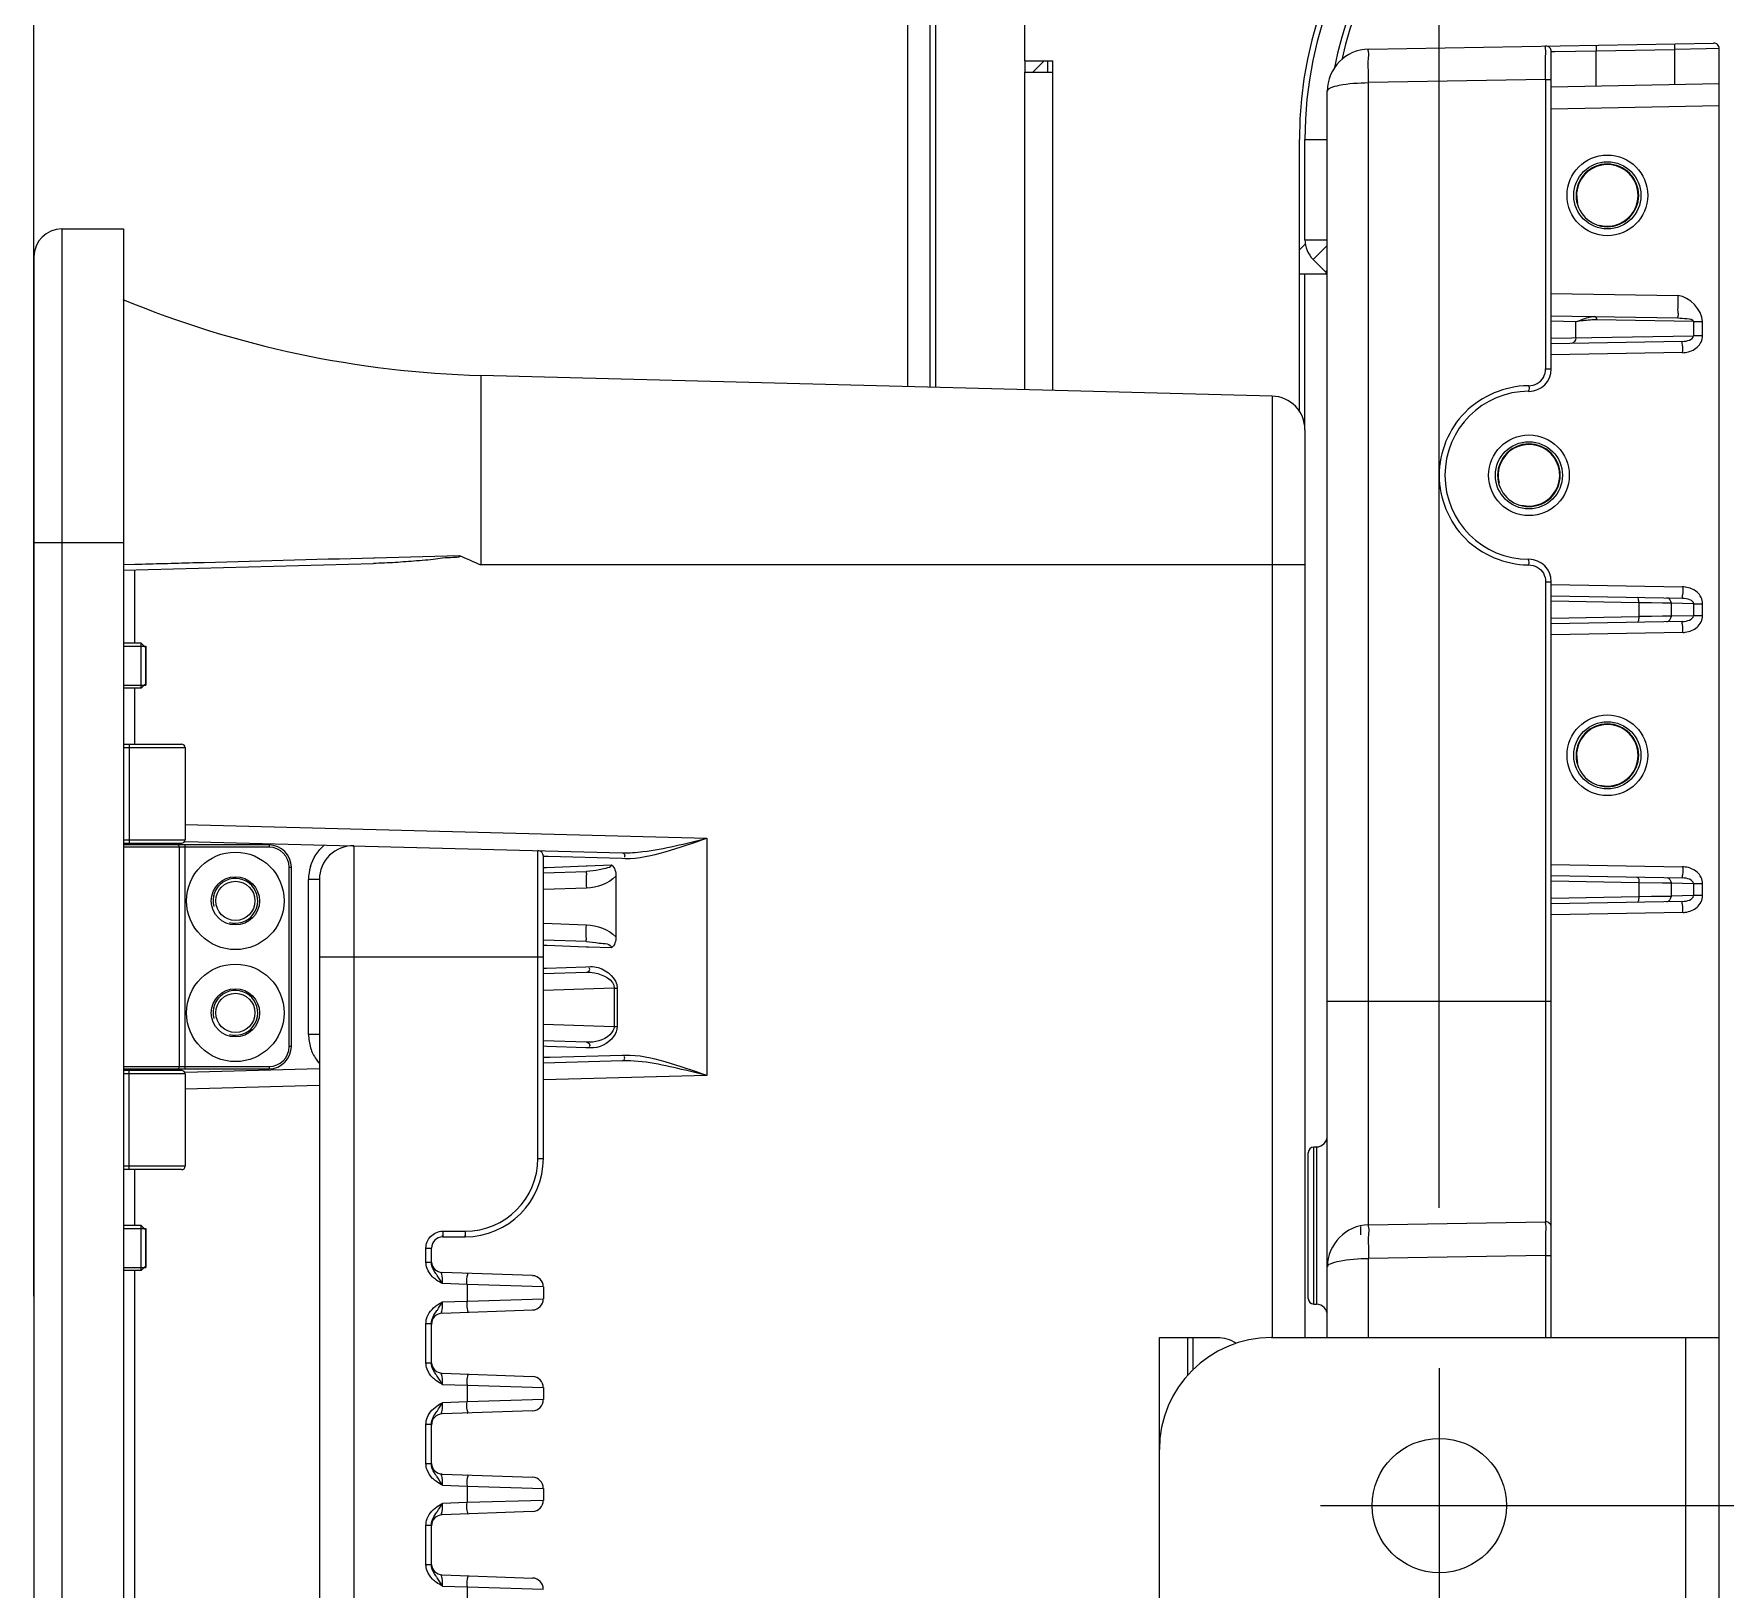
# Model space of a CAD drawing. Header units: millimetres. Extents: x 10297564 to 11610295, y -9287743 to -8409454.
# Drawn here: x 10520226 to 10523256, y -9092417 to -9089630 of the extents above; entities that cross this region are included whole.
import ezdxf

# ---------------------------------------------------------------- set-up
doc = ezdxf.new("R2010")
doc.units = ezdxf.units.MM
doc.header["$LTSCALE"] = 100
doc.linetypes.add('CENTER', pattern=[50.8, 31.75, -6.35, 6.35, -6.35])
doc.layers.add('-0', color=7, linetype='Continuous')
doc.layers.add('E1', color=1, linetype='Continuous')
doc.styles.add('HL-S1', font='DotumChe.ttf')
doc.styles.add('MG', font='malgun.ttf')
doc.dimstyles.new('HL-100', dxfattribs={"dimscale": 100, "dimtxt": 3, "dimasz": 4, "dimexe": 2, "dimexo": 2, "dimgap": 1, "dimtad": 1, "dimdec": 0, "dimzin": 0, "dimlunit": 6, "dimtxsty": 'HL-S1', "dimblk": 'DOTSMALL', "dimcen": 4, "dimdle": 2, "dimclrd": 256, "dimclre": 256, "dimclrt": 4, "dimazin": 0, "dimtfac": 1, "dimtdec": 0, "dimtix": 1, "dimtmove": 2, "dimatfit": 3, "dimldrblk": 'DOTSMALL', "dimfxl": 1.5, "dimtolj": 1, "dimtzin": 0, "dimlwd": -1, "dimlwe": -1, "dimarcsym": 0})

# ---------------------------------------------------------------- blocks, each defined once
blk = doc.blocks.new('*D90')
at = {"layer": 'defpoints', "color": 0, "transparency": 16777216}
for p in [(115202.5, 45546.1), (115202.5, 41942.7), (127964.1, 41942.7)]:
    blk.add_point(p, dxfattribs=at)
at = {"layer": 'E1', "color": 1, "transparency": 16777216}
for p, q in [((115202.5, 42342.7), (115202.5, 45946.1)), ((127964.1, 42342.7), (127964.1, 45946.1)), ((115602.5, 45546.1), (120213.6, 45546.1)), ((127564.1, 45546.1), (122564.1, 45546.1))]:
    blk.add_line(p, q, dxfattribs=at)
for points in [[(115602.5, 45612.7), (115602.5, 45479.4), (115202.5, 45546.1)], [(127564.1, 45612.7), (127564.1, 45479.4), (127964.1, 45546.1)]]:
    blk.add_solid(points, dxfattribs=at)
at = {"layer": 'E1', "color": 7, "transparency": 16777216, "insert": (121388.8, 46045.9), "char_height": 500, "attachment_point": 5, "style": 'MG'}
blk.add_mtext('\\A1;12,762', dxfattribs=at)
blk = doc.blocks.new('_DotSmall')
at = {"color": 0, "linetype": 'ByBlock', "const_width": 0.5}
blk.add_lwpolyline([(-0.0625, 0, 1), (0.0625, 0, 1)], format="xyb", close=True, dxfattribs=at)
blk = doc.blocks.new('*D85')
at = {"layer": 'defpoints', "color": 0, "transparency": 16777216}
for p in [(115202.5, 45582.1), (115202.5, 41942.7), (113313.9, 41824)]:
    blk.add_point(p, dxfattribs=at)
at = {"layer": 'E1', "color": 1, "transparency": 16777216}
for p, q in [((113313.9, 42224), (113313.9, 45982.1)), ((115202.5, 42342.7), (115202.5, 45982.1)), ((113713.9, 45582.1), (114802.5, 45582.1))]:
    blk.add_line(p, q, dxfattribs=at)
for points in [[(113713.9, 45648.8), (113713.9, 45515.5), (113313.9, 45582.1)], [(114802.5, 45648.8), (114802.5, 45515.5), (115202.5, 45582.1)]]:
    blk.add_solid(points, dxfattribs=at)
at = {"layer": 'E1', "color": 7, "transparency": 16777216, "insert": (114258.2, 46121.3), "char_height": 500, "attachment_point": 5, "style": 'MG'}
blk.add_mtext('\\A1;(126)', dxfattribs=at)
blk = doc.blocks.new('인버터 외형도')
at = {"layer": '-0', "linetype": 'Continuous'}
for p, q in [((114487.7, 44004.4), (114487.7, 43446.5)), ((114517.8, 44004.4), (114517.8, 43445.7)), ((114525.3, 44004.4), (114525.3, 43445.5)), ((114645.7, 43884), (114645.7, 44004.4)), ((115107.5, 43900), (115571.1, 43908.1)), ((115353, 43896.6), (115357.6, 43896.7)), ((115353, 43470.1), (115353, 43896.6)), ((115357.6, 43896.7), (115413.2, 43897.8)), ((115413.1, 43905.3), (115413.2, 43897.8)), ((115413.2, 43897.8), (115518.5, 43899.6)), ((115413.2, 43850.4), (115413.2, 43897.8)), ((115518.4, 43907.2), (115518.5, 43899.6)), ((115561.1, 43900.3), (115518.5, 43899.6)), ((115518.5, 43899.6), (115518.5, 43852.6)), ((115578.7, 43900.6), (115561.1, 43900.3)), ((115578.7, 42168.4), (115578.7, 43900.6)), ((114645.7, 43884), (114645.7, 43868.9)), ((114645.7, 43884), (114683.3, 43884)), ((114645.7, 43442.4), (114645.7, 43868.9)), ((114645.7, 43868.9), (114683.3, 43868.9)), ((114656.4, 43868.9), (114671.5, 43884)), ((114675.8, 43884), (114675.8, 43868.9)), ((114683.3, 43441.4), (114683.3, 43884)), ((115052, 42168.4), (115052, 43843.6)), ((115345.3, 43859), (115107.5, 43854.9)), ((115107.5, 42319.8), (115107.5, 43854.9)), ((115345.3, 43859), (115345.3, 43470.1)), ((115345.3, 43859), (115353, 43859)), ((115353, 43849.2), (115578.7, 43853.9)), ((115578.7, 43823.8), (115353, 43819.1)), ((115014.4, 43412), (115014.4, 43778.6)), ((115021.9, 43643.7), (115021.9, 43778.6)), ((115021.9, 43778.6), (115052, 43778.6)), ((113351.5, 43658.2), (113351.5, 35908)), ((113351.5, 43658.2), (113434.3, 43658.2)), ((113434.3, 43658.2), (113434.3, 35908)), ((115014.4, 43630.3), (115022.5, 43638.3)), ((115021.9, 43643.7), (115052, 43643.7)), ((113313.9, 43620.6), (113313.9, 35945.6)), ((115032.9, 43617.1), (115051.8, 43635.9)), ((115032.9, 43617.1), (115049.8, 43600.2)), ((115014.4, 43598), (115051.3, 43598)), ((115021.9, 43388.5), (115021.9, 43598)), ((115049.8, 43600.2), (115052, 43602.5)), ((115353, 43571.7), (115523.1, 43568.7)), ((115353, 43541.6), (115523.1, 43538.6)), ((115386.1, 43533.6), (115353, 43534.2)), ((115386.1, 43512), (115386.1, 43533.6)), ((115543.9, 43533.8), (115414.3, 43536.1)), ((115543.9, 43533.8), (115543.9, 43514.7)), ((115543.9, 43533.8), (115556.3, 43533.8)), ((115556.3, 43514.7), (115556.3, 43533.8)), ((115353, 43511.4), (115543.9, 43514.7)), ((115529.5, 43507.1), (115353, 43504)), ((115556.3, 43514.7), (115543.9, 43514.7)), ((115529.5, 43492), (115353, 43488.9)), ((113914.7, 43461.5), (113914.7, 43206.8)), ((114978, 43433.7), (113914.7, 43461.5)), ((115345.3, 43470.1), (115353, 43470.1)), ((114978, 43433.7), (114978, 42168.4)), ((115021.9, 43388.5), (115021.9, 42168.4)), ((113313.9, 43236.9), (113434.3, 43236.9)), ((113434.2, 43207.3), (113449.5, 43207.7)), ((113434.3, 43199.9), (113770.4, 43208.7)), ((113770.2, 43216.4), (113771.7, 43216.5)), ((113771.7, 43216.5), (113885.3, 43219.6)), ((115021.9, 43206.8), (113914.7, 43206.8)), ((113449.3, 43200.3), (113449.3, 43101.4)), ((115345.3, 43184.2), (115345.3, 42324)), ((115345.3, 43184.2), (115353, 43184.2)), ((115353, 42168.4), (115353, 43184.2)), ((115352.9, 43180.4), (115529.5, 43177.4)), ((115353, 43165.4), (115529.5, 43162.3)), ((115470.7, 43155.8), (115353, 43157.9)), ((115353, 43135.3), (115470.7, 43137.3)), ((115470.7, 43155.8), (115470.7, 43137.3)), ((115487.6, 43155.6), (115470.7, 43155.8)), ((115487.6, 43137.6), (115470.7, 43137.3)), ((115502.5, 43155.3), (115487.6, 43155.6)), ((115502.5, 43137.8), (115487.6, 43137.6)), ((115514.3, 43155.2), (115502.5, 43155.3)), ((115514.3, 43138), (115502.5, 43137.8)), ((115514.3, 43138), (115514.3, 43155.2)), ((115543.9, 43154.6), (115514.3, 43155.2)), ((115543.9, 43138.5), (115514.3, 43138)), ((115543.9, 43154.6), (115543.9, 43138.5)), ((115543.9, 43154.6), (115556.3, 43154.6)), ((115556.3, 43138.5), (115543.9, 43138.5)), ((115556.3, 43138.5), (115556.3, 43154.6)), ((115529.5, 43130.8), (115353, 43127.8)), ((115530, 43116), (115353, 43112.8)), ((113458.3, 43101.4), (113434.3, 43101.4)), ((113434.3, 43097.7), (113464.4, 43097.7)), ((113458.3, 43041.2), (113458.3, 43101.4)), ((113464.4, 43095.4), (113458.3, 43101.4)), ((113464.4, 43097.7), (113464.4, 43045)), ((113464.4, 43047.3), (113464.4, 43095.4)), ((113464.4, 43047.3), (113458.3, 43041.2)), ((113434.3, 43045), (113464.4, 43045)), ((113458.3, 43041.2), (113434.3, 43041.2)), ((113449.3, 43041.2), (113449.3, 42966)), ((113434.3, 42966), (113512.5, 42966)), ((113434.3, 42961.5), (113517, 42961.5)), ((113441.8, 42966), (113441.8, 42832.8)), ((113517, 42961.5), (113517, 42837.3)), ((113517, 42857.8), (114218.4, 42839.5)), ((113434.3, 42837.3), (113517, 42837.3)), ((113434.3, 42832.8), (113512.5, 42832.8)), ((113629.9, 42830.5), (113434.3, 42830.5)), ((113629.9, 42827.5), (113434.3, 42827.5)), ((113471.9, 42832.8), (113471.9, 42830.5)), ((113509.5, 42532.6), (113509.5, 42827.5)), ((113517, 42835.3), (114104.7, 42819.9)), ((113517, 42529.6), (113517, 42830.5)), ((113629.9, 42830.5), (113629.9, 42827.5)), ((113743.9, 42829.3), (113743.9, 40273.4)), ((113991.3, 42409.2), (113991.3, 42822.9)), ((114218.4, 42839.5), (114218.4, 42520.6)), ((113657, 42559.7), (113657, 42800.4)), ((113657, 42800.4), (113660, 42800.4)), ((113660, 42559.7), (113660, 42800.4)), ((113998.6, 42409.2), (113998.6, 42815.3)), ((113998.6, 42815.3), (114005.1, 42815.2)), ((113998.6, 42800.2), (114002.6, 42800.3)), ((114002.6, 42800.3), (114056.2, 42802.3)), ((114005.1, 42815.2), (114104.2, 42812.5)), ((114056.2, 42802.3), (114057.2, 42802.3)), ((114057.2, 42802.3), (114090.1, 42803.5)), ((114104.2, 42812.5), (114108.3, 42812.4)), ((115353, 42804.2), (115529.5, 42801.1)), ((113683, 42575.9), (113683, 42784.2)), ((113697.6, 42784.2), (113683, 42784.2)), ((113697.6, 42784.2), (113697.6, 40318.6)), ((113998.6, 42792.9), (114056.5, 42794.9)), ((114096, 42788.4), (114096, 42707.1)), ((115353, 42789.2), (115529.5, 42786.1)), ((115470.7, 42779.6), (115353, 42781.7)), ((115470.7, 42779.6), (115470.7, 42761.1)), ((115502.5, 42779.1), (115470.7, 42779.6)), ((115514.3, 42778.9), (115502.5, 42779.1)), ((115514.3, 42761.8), (115514.3, 42778.9)), ((115543.9, 42778.4), (115514.3, 42778.9)), ((115543.9, 42778.4), (115543.9, 42762.3)), ((115556.3, 42778.4), (115543.9, 42778.4)), ((115556.3, 42762.3), (115556.3, 42778.4)), ((114056.5, 42772.4), (113998.6, 42770.4)), ((115353, 42759), (115470.7, 42761.1)), ((115529.5, 42754.6), (115353, 42751.5)), ((115470.7, 42761.1), (115487.7, 42761.4)), ((115487.7, 42761.4), (115502.5, 42761.6)), ((115502.5, 42761.6), (115514.3, 42761.8)), ((115543.9, 42762.3), (115514.3, 42761.8)), ((115556.3, 42762.3), (115543.9, 42762.3)), ((115530, 42739.8), (115353, 42736.6)), ((113998.6, 42725.2), (114056.5, 42723.2)), ((114056.5, 42700.6), (113998.6, 42702.6)), ((114003.4, 42695.2), (113998.6, 42695.4)), ((114056, 42693.3), (114003.4, 42695.2)), ((114059.2, 42693.2), (114056, 42693.3)), ((114090.1, 42692.1), (114059.2, 42693.2)), ((113697.6, 42680.1), (113998.6, 42680.1)), ((113998.6, 42664.8), (114002.9, 42664.9)), ((114002.9, 42664.9), (114055.8, 42666.8)), ((114055.8, 42666.8), (114061.7, 42667)), ((113998.6, 42657.5), (114056.5, 42659.5)), ((114093.8, 42638.2), (113998.6, 42634.9)), ((114093.8, 42638.2), (114093.8, 42586.4)), ((114093.8, 42638.2), (114097.7, 42638.2)), ((114097.7, 42638.2), (114097.7, 42586.4)), ((115353, 42619.9), (115052, 42619.9)), ((113697.6, 42575.9), (113683, 42575.9)), ((113998.6, 42589.7), (114093.8, 42586.4)), ((114093.8, 42586.4), (114097.7, 42586.4)), ((113660, 42559.7), (113657, 42559.7)), ((114056.5, 42565.2), (113998.6, 42567.2)), ((114003.2, 42559.8), (113998.6, 42559.9)), ((114055.7, 42557.9), (114003.2, 42559.8)), ((114104.3, 42547.6), (114007.4, 42545)), ((114061.7, 42557.6), (114055.7, 42557.9)), ((114108.3, 42547.7), (114104.3, 42547.6)), ((113434.3, 42532.6), (113629.9, 42532.6)), ((113434.3, 42529.6), (113629.9, 42529.6)), ((113512.5, 42527.3), (113434.3, 42527.3)), ((113441.8, 42394.1), (113441.8, 42527.3)), ((113471.9, 42529.6), (113471.9, 42527.3)), ((113697.6, 42529.6), (113517, 42524.8)), ((113629.9, 42532.6), (113629.9, 42529.6)), ((114007.4, 42545), (113998.6, 42544.8)), ((114104.7, 42540.2), (113998.6, 42537.4)), ((113517, 42522.8), (113434.3, 42522.8)), ((113517, 42522.8), (113517, 42398.6)), ((113697.6, 42507), (113517, 42502.3)), ((114218.4, 42520.6), (113998.6, 42514.9)), ((115026.4, 42220.9), (115026.4, 42416.9)), ((115037.4, 42424.5), (115033.8, 42424.4)), ((115033.8, 42213.3), (115033.8, 42424.4)), ((115037.4, 42424.5), (115037.4, 42213.3)), ((113517, 42398.6), (113434.3, 42398.6)), ((113512.5, 42394.1), (113434.3, 42394.1)), ((113449.3, 42394.1), (113449.3, 42318.9)), ((113991.3, 42409.2), (113998.6, 42409.2)), ((115107.5, 42319.8), (115345.3, 42324)), ((113458.3, 42318.9), (113434.3, 42318.9)), ((113434.3, 42315.1), (113464.4, 42315.1)), ((113458.3, 42258.7), (113458.3, 42318.9)), ((113464.4, 42312.9), (113458.3, 42318.9)), ((113464.4, 42315.1), (113464.4, 42262.4)), ((113464.4, 42264.7), (113464.4, 42312.9)), ((113863.2, 42303.8), (113893.3, 42303.8)), ((113863.4, 42311.4), (113893.5, 42311.4)), ((115097.2, 42306.3), (115097.2, 42317.6)), ((113840.8, 42269.8), (113840.8, 42288.8)), ((113840.8, 42288.8), (113848.1, 42288.8)), ((113848.1, 42269.8), (113848.1, 42288.8)), ((115345.3, 42278.9), (115107.5, 42274.7)), ((115107.5, 42168.4), (115107.5, 42274.7)), ((115345.3, 42281.1), (115345.3, 42278.9)), ((115345.3, 42278.9), (115345.3, 42168.4)), ((115345.3, 42278.9), (115353, 42278.9)), ((113434.3, 42262.4), (113464.4, 42262.4)), ((113458.3, 42258.7), (113434.3, 42258.7)), ((113449.3, 42258.7), (113449.3, 40579.7)), ((113464.4, 42264.7), (113458.3, 42258.7)), ((113840.8, 42269.8), (113848.1, 42269.8)), ((113984.1, 42251.7), (113862.6, 42255.9)), ((113896, 42239.7), (113862.8, 42240.9)), ((113896, 42239.7), (113896, 42217.5)), ((113998.6, 42236.6), (113896, 42239.7)), ((113998.6, 42236.6), (113998.6, 42220.5)), ((113862.6, 42201.3), (113984.1, 42205.5)), ((113862.8, 42216.3), (113896, 42217.5)), ((113896, 42217.5), (113998.6, 42220.5)), ((115033.8, 42213.3), (115037.4, 42213.3)), ((113840.8, 42134.4), (113840.8, 42187.3)), ((113840.8, 42187.3), (113848.1, 42187.3)), ((113848.1, 42134.4), (113848.1, 42187.3)), ((114826.3, 36931.3), (114826.3, 42168.4)), ((114826.3, 42168.4), (114904.2, 42168.4)), ((114863.9, 42168.4), (114863.9, 42117.3)), ((114871.4, 42168.4), (114871.4, 42124.8)), ((114976.8, 42168.4), (115578.7, 42168.4)), ((115533.6, 36931.3), (115533.6, 42168.4)), ((115578.7, 36931.3), (115578.7, 42168.4)), ((113840.8, 42134.4), (113848.1, 42134.4)), ((113862.6, 42120.5), (113984.1, 42116.2)), ((113862.8, 42105.4), (113896, 42104.3)), ((113896, 42104.3), (113896, 42082)), ((113896, 42104.3), (113998.6, 42101.2)), ((113998.6, 42101.2), (113998.6, 42085.1)), ((113984.1, 42070.1), (113862.6, 42065.8)), ((113896, 42082), (113862.8, 42080.9)), ((113998.6, 42085.1), (113896, 42082)), ((113840.8, 41999), (113840.8, 42051.9)), ((113840.8, 42051.9), (113848.1, 42051.9)), ((113848.1, 41999), (113848.1, 42051.9)), ((113840.8, 41999), (113848.1, 41999)), ((113862.6, 41985), (113984.1, 41980.8)), ((113862.8, 41970), (113896, 41968.8)), ((113896, 41968.8), (113896, 41946.6)), ((113896, 41968.8), (113998.6, 41965.7)), ((113998.6, 41965.7), (113998.6, 41949.7)), ((113984.1, 41934.6), (113862.6, 41930.4)), ((113896, 41946.6), (113862.8, 41945.4)), ((113998.6, 41949.7), (113896, 41946.6)), ((113840.8, 41863.5), (113840.8, 41916.5)), ((113840.8, 41916.5), (113848.1, 41916.5)), ((113848.1, 41863.5), (113848.1, 41916.5)), ((113840.8, 41863.5), (113848.1, 41863.5)), ((113862.6, 41849.6), (113984.1, 41845.3)), ((113862.8, 41834.5), (113896, 41833.4)), ((113896, 41833.4), (113896, 41811.2)), ((113896, 41833.4), (113998.6, 41830.3))]:
    blk.add_line(p, q, dxfattribs=at)
at = {"layer": '-0', "linetype": 'CENTER'}
for p, q in [((115202.5, 42127.5), (115202.5, 37329.6)), ((115042.8, 41942.7), (128138.8, 41942.7))]:
    blk.add_line(p, q, dxfattribs=at)
at = {"layer": '-0', "linetype": 'Continuous'}
for centre, radius in [((115428.3, 43703.4), 54.2), ((115428.3, 43703.4), 45.1), ((115322.9, 43327.2), 54.2), ((115322.9, 43327.2), 45.1), ((115428.3, 42950.9), 54.2), ((115428.3, 42950.9), 45.1), ((113584.7, 42755.3), 65.5), ((113584.7, 42755.3), 32.4), ((113584.7, 42755.3), 26.3), ((113584.7, 42604.8), 65.5), ((113584.7, 42604.8), 32.4), ((113584.7, 42604.8), 26.3), ((115202.5, 41942.7), 90.3)]:
    blk.add_circle(centre, radius, dxfattribs=at)
for centre, radius, start, end in [((115548.6, 43778.6), 534.2, 90, 180), ((115548.6, 43778.6), 526.7, 90, 180), ((115548.6, 43778.6), 496.6, 90, 169.0625), ((115548.6, 43778.6), 489.1, 90, 167.3558), ((115108.5, 43843.6), 56.4, 91, 180), ((115345.5, 43896.6), 7.52, 0, 91), ((115571.2, 43900.6), 7.52, 0.0243, 90.9912), ((115428.3, 43703.4), 42.1, 270, 269.9098), ((115428.3, 43703.4), 41.4, 255, 195), ((113351.5, 43620.6), 37.6, 90, 180), ((115059.6, 43643.7), 37.6, 180, 225), ((115044.5, 43594.9), 7.52, 24.676, 45), ((113950.2, 44815.4), 1354.4, 247.5625, 268.5), ((115526.6, 43538.7), 46.8, 273.53, 277.9691), ((115322.9, 43470.1), 30.1, 270, 0), ((114976.8, 43388.5), 45.1, 0, 88.5), ((115322.9, 43327.2), 112.9, 90, 270), ((115322.8, 43330.6), 116.9, 90.0157, 90.6434), ((115322.9, 43327.2), 42.1, 270, 269.9098), ((115322.9, 43327.2), 41.4, 255, 195), ((115322.7, 43323.8), 117, 269.3826, 269.9876), ((115322.9, 43184.2), 30.1, 0, 90), ((115526.6, 43130.8), 46.6, 82.03, 86.4805), ((115528.1, 43156.5), 40.5, 272.7704, 276.9842), ((115428.3, 42950.9), 42.1, 270, 269.9098), ((115428.3, 42950.9), 41.4, 255, 195), ((113512.5, 42961.5), 4.51, 0, 90), ((113506.5, 42827.5), 3.01, 0, 90), ((113512.5, 42837.3), 4.51, 270, 0), ((113629.9, 42800.4), 30.1, 0, 90), ((113629.9, 42800.4), 27.1, 0, 90), ((113742.8, 42784.2), 45.1, 88.5, 180), ((113991.1, 42815.3), 7.52, 0, 88.5), ((113743.6, 42784.1), 60.6, 163.5125, 179.9355), ((115526.6, 42754.6), 46.6, 82.03, 86.4805), ((113584.7, 42755.3), 30.1, 270, 194.9114), ((115528.1, 42780.2), 40.5, 272.7704, 276.9842), ((113584.8, 42755.4), 30.2, 254.8499, 269.9726), ((113584.7, 42604.8), 30.1, 270, 194.9114), ((113584.8, 42604.9), 30.2, 254.8499, 269.9726), ((113743.7, 42576), 60.7, 180.078, 197.5133), ((113629.9, 42559.7), 30.1, 270, 0), ((113629.9, 42559.7), 27.1, 270, 0), ((113743.2, 42575.9), 60.3, 197.5887, 213.7636), ((113506.5, 42532.6), 3.01, 270, 0), ((113512.5, 42522.8), 4.51, 0, 90), ((113743.2, 42576), 60.3, 213.8165, 220.2364), ((115037, 42439.6), 15, 271.5, 0), ((115034, 42416.9), 7.52, 91.5, 180), ((113512.5, 42398.6), 4.51, 270, 0), ((113893.3, 42409.2), 105.3, 270, 0), ((113893.4, 42409.2), 97.8, 270.0008, 359.9992), ((115108.5, 42263.4), 56.4, 91, 180), ((115345.5, 42316.5), 7.52, 0.0167, 90.9949), ((113863.2, 42288.8), 15, 90, 180), ((113863.2, 42270.9), 15, 184.126, 268), ((113983.5, 42236.6), 15, 0, 88), ((113983.5, 42220.5), 15, 272, 0), ((115034, 42220.9), 7.52, 180, 268.5), ((115037, 42198.2), 15, 0, 88.5), ((113863.2, 42186.2), 15, 92.0001, 180.0026), ((114976.8, 42017.9), 150.5, 90, 180), ((114904.2, 42123.2), 45.1, 55.81, 90), ((113863.2, 42135.5), 15, 184.1264, 268), ((113983.5, 42101.2), 15, 0, 88), ((113983.5, 42085.1), 15, 272, 0), ((113863.2, 42050.8), 15, 92, 180), ((113863.2, 42000.1), 15, 184.1264, 268), ((113983.5, 41965.7), 15, 0, 88), ((113983.5, 41949.7), 15, 272, 0), ((113863.2, 41915.3), 15, 92, 180), ((113863.2, 41864.6), 15, 184.1264, 268), ((113983.5, 41830.3), 15, 0, 88)]:
    blk.add_arc(centre, radius, start, end, dxfattribs=at)
for points, knots in [([(115107.5, 43854.9), (115107.4, 43860.4), (115107.5, 43870.7), (115106.3, 43885.9), (115108.5, 43892.9), (115106.4, 43900), (115107.5, 43900)], [0, 0, 0, 0, 0.36798, 0.706868, 0.929524, 1, 1, 1, 1]), ([(115345.3, 43890.9), (115345.3, 43894.2), (115346.9, 43897), (115344.2, 43904.2), (115345.3, 43904.1)], [0, 0, 0, 0, 0.740101, 1, 1, 1, 1]), ([(115052, 43843.6), (115052, 43845.6), (115058.6, 43849.4), (115076.1, 43853.4), (115094.2, 43854.8), (115107.5, 43854.9)], [0, 0, 0, 0, 0.10244, 0.314637, 1, 1, 1, 1]), ([(115523.1, 43568.7), (115523.1, 43565), (115523.2, 43558.2), (115522.4, 43548), (115523.8, 43543.3), (115522.4, 43538.6), (115523.1, 43538.6)], [0, 0, 0, 0, 0.367997, 0.706951, 0.929615, 1, 1, 1, 1]), ([(115385.9, 43533.6), (115392.3, 43535.7), (115400.2, 43539.3), (115408.9, 43540.6), (115410.7, 43540.6)], [0, 0, 0, 0, 0.783611, 1, 1, 1, 1]), ([(115414.4, 43536.1), (115414.4, 43537.2), (115413.8, 43539.4), (115411.7, 43540.6), (115410.7, 43540.6)], [0, 0, 0, 0, 0.530791, 1, 1, 1, 1]), ([(115523.1, 43538.6), (115527.2, 43538.6), (115532.9, 43537.9), (115543.9, 43537), (115543.9, 43533.8)], [0, 0, 0, 0, 0.554654, 1, 1, 1, 1]), ([(115529.5, 43492), (115529.4, 43495.6), (115531, 43498.8), (115528, 43507), (115529.5, 43507.1)], [0, 0, 0, 0, 0.706947, 1, 1, 1, 1]), ([(115533.1, 43492.4), (115538.8, 43493.2), (115550.3, 43497.3), (115556.2, 43509), (115556.3, 43514.7)], [0, 0, 0, 0, 0.502582, 1, 1, 1, 1]), ([(115321.5, 43447.5), (115290.9, 43447.2), (115227.7, 43420.8), (115189.7, 43327.2), (115227.7, 43233.5), (115291, 43207.1), (115321.5, 43206.8)], [0, 0, 0, 0, 0.250007, 0.500006, 0.750009, 1, 1, 1, 1]), ([(115322.8, 43447.6), (115322.8, 43445.8), (115323.6, 43444.2), (115322.2, 43440), (115322.9, 43440)], [0, 0, 0, 0, 0.707944, 1, 1, 1, 1]), ([(113449.5, 43207.7), (113475.5, 43208.4), (113582.4, 43211.3), (113689.3, 43214.2), (113770.2, 43216.4)], [0, 0, 0, 0, 0.243518, 1, 1, 1, 1]), ([(113885.3, 43219.6), (113889, 43216.5), (113867.5, 43216.8), (113854.2, 43213.9), (113827.4, 43212.1), (113799.5, 43209.8), (113780.1, 43208.9), (113770.4, 43208.7)], [0, 0, 0, 0, 0.125256, 0.250027, 0.499757, 0.749886, 1, 1, 1, 1]), ([(115322.8, 43206.8), (115322.8, 43208.5), (115323.6, 43210.2), (115322.2, 43214.3), (115322.9, 43214.3)], [0, 0, 0, 0, 0.70789, 1, 1, 1, 1]), ([(115470.7, 43155.8), (115470.7, 43157.5), (115470.2, 43159.5), (115469.8, 43163.3), (115468.9, 43163.4)], [0, 0, 0, 0, 0.654029, 1, 1, 1, 1]), ([(115529.5, 43177.4), (115529.4, 43173.8), (115531, 43170.5), (115528, 43162.3), (115529.5, 43162.3)], [0, 0, 0, 0, 0.706947, 1, 1, 1, 1]), ([(115556.3, 43154.6), (115556.2, 43160.4), (115550.3, 43172.1), (115538.8, 43176.2), (115533.1, 43177)], [0, 0, 0, 0, 0.497415, 1, 1, 1, 1]), ([(115470.7, 43137.3), (115470.7, 43135.6), (115470.3, 43133.6), (115469.8, 43129.8), (115468.8, 43129.8)], [0, 0, 0, 0, 0.650271, 1, 1, 1, 1]), ([(115533, 43116.3), (115538.7, 43117), (115550.3, 43121.1), (115556.2, 43132.8), (115556.3, 43138.5)], [0, 0, 0, 0, 0.502581, 1, 1, 1, 1]), ([(115529.5, 43116), (115529.4, 43119.5), (115531, 43122.7), (115528, 43130.8), (115529.5, 43130.8)], [0, 0, 0, 0, 0.708348, 1, 1, 1, 1]), ([(114104.7, 42819.9), (114113.9, 42819.6), (114152.5, 42822.8), (114190, 42832.5), (114218.4, 42839.5)], [0, 0, 0, 0, 0.240049, 1, 1, 1, 1]), ([(114104.7, 42819.9), (114105.7, 42819.9), (114108.2, 42818.3), (114108, 42815.2), (114107.4, 42813.9)], [0, 0, 0, 0, 0.402224, 1, 1, 1, 1]), ([(114108.3, 42812.4), (114126.6, 42811.9), (114164.2, 42820.8), (114199.8, 42833.1), (114218.4, 42839.5)], [0, 0, 0, 0, 0.480761, 1, 1, 1, 1]), ([(114090.1, 42803.5), (114089.9, 42800.4), (114081.5, 42799.1), (114071.4, 42795.9), (114062.3, 42795.1), (114056.5, 42794.9)], [0, 0, 0, 0, 0.26312, 0.508311, 1, 1, 1, 1]), ([(115529.5, 42801.1), (115529.4, 42797.6), (115531, 42794.3), (115528, 42786.1), (115529.5, 42786.1)], [0, 0, 0, 0, 0.706947, 1, 1, 1, 1]), ([(115556.3, 42778.4), (115556.2, 42784.1), (115550.3, 42795.8), (115538.8, 42800), (115533.1, 42800.8)], [0, 0, 0, 0, 0.497415, 1, 1, 1, 1]), ([(114056.5, 42794.9), (114055.9, 42794.9), (114056.7, 42791.4), (114055.4, 42785.6), (114056.3, 42777.7), (114056.5, 42772.4)], [0, 0, 0, 0, 0.07731, 0.293734, 1, 1, 1, 1]), ([(115470.7, 42761.1), (115470.7, 42759.4), (115470.3, 42757.3), (115469.8, 42753.6), (115468.8, 42753.6)], [0, 0, 0, 0, 0.650271, 1, 1, 1, 1]), ([(115529.5, 42739.8), (115529.4, 42743.3), (115531, 42746.5), (115528, 42754.6), (115529.5, 42754.6)], [0, 0, 0, 0, 0.708348, 1, 1, 1, 1]), ([(115533, 42740), (115538.7, 42740.7), (115550.3, 42744.9), (115556.2, 42756.6), (115556.3, 42762.3)], [0, 0, 0, 0, 0.502581, 1, 1, 1, 1]), ([(114056.5, 42700.6), (114055.9, 42700.6), (114056.7, 42704.1), (114055.4, 42709.9), (114056.3, 42717.9), (114056.5, 42723.2)], [0, 0, 0, 0, 0.07731, 0.293734, 1, 1, 1, 1]), ([(114056.5, 42700.6), (114062.2, 42700.4), (114071.7, 42698), (114089.7, 42698), (114090.1, 42692.1)], [0, 0, 0, 0, 0.489294, 1, 1, 1, 1]), ([(114056.5, 42659.5), (114057.8, 42659.6), (114061, 42660.5), (114061.1, 42664.3), (114060.3, 42665.5)], [0, 0, 0, 0, 0.468855, 1, 1, 1, 1]), ([(114061.7, 42667), (114065.3, 42667.2), (114081, 42665), (114097.8, 42650.7), (114097.7, 42638.2)], [0, 0, 0, 0, 0.22424, 1, 1, 1, 1]), ([(114056.5, 42659.5), (114060, 42659.6), (114074, 42658.5), (114093.9, 42649.4), (114093.8, 42638.2)], [0, 0, 0, 0, 0.239699, 1, 1, 1, 1]), ([(114093.8, 42586.4), (114093.8, 42582.3), (114084, 42568.3), (114067.5, 42564.8), (114056.5, 42565.2)], [0, 0, 0, 0, 0.274606, 1, 1, 1, 1]), ([(114097.7, 42586.4), (114097.7, 42581.6), (114091.1, 42565.5), (114073.2, 42557.2), (114061.7, 42557.6)], [0, 0, 0, 0, 0.293872, 1, 1, 1, 1]), ([(114056.5, 42565.2), (114057.8, 42565.1), (114061, 42564.1), (114061.1, 42560.4), (114060.3, 42559.1)], [0, 0, 0, 0, 0.468855, 1, 1, 1, 1]), ([(114218.4, 42520.6), (114199.8, 42527), (114164.2, 42539.3), (114126.6, 42548.2), (114108.3, 42547.7)], [0, 0, 0, 0, 0.519229, 1, 1, 1, 1]), ([(114104.7, 42540.2), (114105.7, 42540.3), (114108.2, 42541.8), (114108, 42544.9), (114107.4, 42546.2)], [0, 0, 0, 0, 0.402233, 1, 1, 1, 1]), ([(114218.4, 42520.6), (114208.8, 42523), (114171.5, 42531.9), (114133.3, 42541), (114104.7, 42540.2)], [0, 0, 0, 0, 0.257458, 1, 1, 1, 1]), ([(115107.5, 42319.8), (115106.4, 42319.8), (115108.5, 42312.8), (115106.3, 42305.8), (115107.5, 42290.5), (115107.4, 42280.2), (115107.5, 42274.7)], [0, 0, 0, 0, 0.070476, 0.293132, 0.63202, 1, 1, 1, 1]), ([(115345.3, 42324), (115344.2, 42324), (115346.9, 42316.8), (115345.3, 42314), (115345.3, 42310.8)], [0, 0, 0, 0, 0.259942, 1, 1, 1, 1]), ([(113863.4, 42311.4), (113863.4, 42309.6), (113863.3, 42308.6), (113863.3, 42304.2), (113863.2, 42305.5), (113863.2, 42305.8)], [0, 0, 0, 0, 0.698489, 0.877969, 1, 1, 1, 1]), ([(113893.5, 42311.4), (113893.5, 42309.6), (113893.4, 42308.6), (113893.4, 42304.2), (113893.3, 42305.5), (113893.3, 42305.8)], [0, 0, 0, 0, 0.698469, 0.877933, 1, 1, 1, 1]), ([(115052, 42263.4), (115052, 42265.4), (115058.6, 42269.3), (115076.1, 42273.3), (115094.2, 42274.7), (115107.5, 42274.7)], [0, 0, 0, 0, 0.102437, 0.314637, 1, 1, 1, 1]), ([(113848.4, 42266.7), (113848.3, 42267.2), (113848.2, 42268.3), (113848.1, 42269.3), (113848.1, 42269.8)], [0, 0, 0, 0, 0.499475, 1, 1, 1, 1]), ([(113855.9, 42251.9), (113855.5, 42252.4), (113854.9, 42253.3), (113854.3, 42254.2), (113854, 42254.6)], [0, 0, 0, 0, 0.49937, 1, 1, 1, 1]), ([(113862.8, 42240.9), (113862.6, 42244.4), (113864.1, 42247.6), (113861.2, 42256), (113862.6, 42255.9)], [0, 0, 0, 0, 0.707344, 1, 1, 1, 1]), ([(113896, 42239.7), (113896.1, 42243.2), (113894.7, 42246.5), (113897.6, 42254.7), (113896.1, 42254.7)], [0, 0, 0, 0, 0.706852, 1, 1, 1, 1]), ([(113855, 42245.7), (113854.1, 42246.4), (113852.2, 42247.7), (113850.5, 42249.3), (113849.7, 42250.1)], [0, 0, 0, 0, 0.499949, 1, 1, 1, 1]), ([(113855.5, 42204.6), (113855.9, 42205.2), (113856.6, 42206.3), (113857.3, 42207.4), (113857.7, 42208)], [0, 0, 0, 0, 0.497884, 1, 1, 1, 1]), ([(113862.6, 42201.3), (113861.2, 42201.2), (113864.1, 42209.6), (113862.6, 42212.8), (113862.8, 42216.3)], [0, 0, 0, 0, 0.289404, 1, 1, 1, 1]), ([(113896, 42217.5), (113896.1, 42213.9), (113894.7, 42210.6), (113897.6, 42202.5), (113896.1, 42202.4)], [0, 0, 0, 0, 0.706853, 1, 1, 1, 1]), ([(113840.8, 42187.3), (113840.8, 42188.4), (113840.9, 42190.6), (113841.4, 42192.7), (113841.6, 42193.7)], [0, 0, 0, 0, 0.49833, 1, 1, 1, 1]), ([(113848.4, 42131.3), (113848.3, 42131.8), (113848.2, 42132.8), (113848.1, 42133.9), (113848.1, 42134.4)], [0, 0, 0, 0, 0.499483, 1, 1, 1, 1]), ([(113855, 42110.3), (113854.1, 42110.9), (113852.2, 42112.3), (113850.5, 42113.8), (113849.7, 42114.6)], [0, 0, 0, 0, 0.499947, 1, 1, 1, 1]), ([(113855.8, 42116.5), (113855.5, 42117), (113854.9, 42117.8), (113854.3, 42118.7), (113854, 42119.2)], [0, 0, 0, 0, 0.499366, 1, 1, 1, 1]), ([(113862.8, 42105.4), (113862.6, 42108.9), (113864.1, 42112.1), (113861.1, 42120.5), (113862.6, 42120.5)], [0, 0, 0, 0, 0.699913, 1, 1, 1, 1]), ([(113896.1, 42119.3), (113897.6, 42119.2), (113894.7, 42111.1), (113896.1, 42107.8), (113896, 42104.3)], [0, 0, 0, 0, 0.293147, 1, 1, 1, 1]), ([(113855.5, 42069.2), (113855.9, 42069.8), (113856.7, 42070.9), (113857.4, 42072.1), (113857.8, 42072.6)], [0, 0, 0, 0, 0.497811, 1, 1, 1, 1]), ([(113862.6, 42065.8), (113861.2, 42065.8), (113864.1, 42074.1), (113862.6, 42077.3), (113862.8, 42080.9)], [0, 0, 0, 0, 0.292632, 1, 1, 1, 1]), ([(113896.1, 42067), (113897.6, 42067), (113894.7, 42075.2), (113896.1, 42078.5), (113896, 42082)], [0, 0, 0, 0, 0.293148, 1, 1, 1, 1]), ([(113840.8, 42051.9), (113840.8, 42052.9), (113840.9, 42054.9), (113841.3, 42056.9), (113841.5, 42057.9)], [0, 0, 0, 0, 0.49846, 1, 1, 1, 1]), ([(113848.4, 41995.8), (113848.3, 41996.3), (113848.2, 41997.4), (113848.1, 41998.4), (113848.1, 41999)], [0, 0, 0, 0, 0.499483, 1, 1, 1, 1]), ([(113855, 41974.8), (113854.1, 41975.5), (113852.2, 41976.9), (113850.5, 41978.4), (113849.7, 41979.2)], [0, 0, 0, 0, 0.499947, 1, 1, 1, 1]), ([(113855.8, 41981.1), (113855.5, 41981.5), (113854.9, 41982.4), (113854.3, 41983.3), (113854, 41983.7)], [0, 0, 0, 0, 0.499366, 1, 1, 1, 1]), ([(113862.8, 41970), (113862.6, 41973.5), (113864.1, 41976.7), (113861.1, 41985.1), (113862.6, 41985)], [0, 0, 0, 0, 0.699913, 1, 1, 1, 1]), ([(113896.1, 41983.9), (113897.6, 41983.8), (113894.7, 41975.7), (113896.1, 41972.4), (113896, 41968.8)], [0, 0, 0, 0, 0.293147, 1, 1, 1, 1]), ([(113855.5, 41933.8), (113855.9, 41934.3), (113856.7, 41935.5), (113857.4, 41936.6), (113857.8, 41937.2)], [0, 0, 0, 0, 0.497811, 1, 1, 1, 1]), ([(113862.6, 41930.4), (113861.2, 41930.3), (113864.1, 41938.7), (113862.6, 41941.9), (113862.8, 41945.4)], [0, 0, 0, 0, 0.292632, 1, 1, 1, 1]), ([(113896.1, 41931.6), (113897.6, 41931.6), (113894.7, 41939.7), (113896.1, 41943.1), (113896, 41946.6)], [0, 0, 0, 0, 0.293148, 1, 1, 1, 1]), ([(113840.8, 41916.5), (113840.8, 41917.5), (113840.9, 41919.5), (113841.3, 41921.5), (113841.5, 41922.5)], [0, 0, 0, 0, 0.49846, 1, 1, 1, 1]), ([(113848.4, 41860.4), (113848.3, 41860.9), (113848.2, 41861.9), (113848.1, 41863), (113848.1, 41863.5)], [0, 0, 0, 0, 0.499483, 1, 1, 1, 1]), ([(113855, 41839.4), (113854.1, 41840), (113852.2, 41841.4), (113850.5, 41843), (113849.7, 41843.8)], [0, 0, 0, 0, 0.499947, 1, 1, 1, 1]), ([(113855.8, 41845.6), (113855.5, 41846.1), (113854.9, 41847), (113854.3, 41847.8), (113854, 41848.3)], [0, 0, 0, 0, 0.499366, 1, 1, 1, 1]), ([(113862.8, 41834.5), (113862.6, 41838), (113864.1, 41841.3), (113861.1, 41849.6), (113862.6, 41849.6)], [0, 0, 0, 0, 0.699913, 1, 1, 1, 1]), ([(113896.1, 41848.4), (113897.6, 41848.4), (113894.7, 41840.2), (113896.1, 41836.9), (113896, 41833.4)], [0, 0, 0, 0, 0.293147, 1, 1, 1, 1])]:
    blk.add_open_spline(points, degree=3, knots=knots, dxfattribs=at)
for points in [[(115345.3, 43876.3), (115345.3, 43881.2), (115345.3, 43886.1), (115345.3, 43890.9)], [(115345.3, 43859), (115345.3, 43864.8), (115345.3, 43870.5), (115345.3, 43876.3)], [(115556.3, 43533.8), (115555, 43549.8), (115539.1, 43567.4), (115523.1, 43568.7)], [(115395.6, 43534.9), (115392.5, 43534.5), (115389.3, 43534), (115386.1, 43533.6)], [(115405, 43535.8), (115401.9, 43535.6), (115398.8, 43535.3), (115395.6, 43534.9)], [(115414.3, 43536.1), (115411.2, 43536.1), (115408.1, 43536), (115405, 43535.8)], [(115386.1, 43512), (115386.1, 43508.7), (115383.2, 43504.5), (115379.9, 43504.5)], [(115529.5, 43507.1), (115534.9, 43507.2), (115543.9, 43509.3), (115543.9, 43514.7)], [(115334.1, 43450.6), (115337.4, 43452.5), (115340.4, 43455.4), (115342.3, 43458.8)], [(115342.3, 43458.8), (115344.3, 43462.2), (115345.3, 43466.2), (115345.3, 43470.1)], [(115322.7, 43447.6), (115326.6, 43447.6), (115330.7, 43448.6), (115334.1, 43450.6)], [(113885.3, 43219.6), (113895.1, 43215.3), (113904.9, 43211), (113914.7, 43206.8)], [(115322.7, 43206.8), (115326.6, 43206.8), (115330.7, 43205.7), (115334.1, 43203.7)], [(115334.1, 43203.7), (115337.4, 43201.8), (115340.4, 43198.9), (115342.3, 43195.5)], [(115342.3, 43195.5), (115344.3, 43192.1), (115345.3, 43188.1), (115345.3, 43184.2)], [(115514.3, 43155.2), (115514.3, 43158.4), (115511.3, 43162.6), (115508.1, 43162.7)], [(115529.5, 43162.3), (115534.9, 43162.2), (115543.9, 43160.1), (115543.9, 43154.6)], [(115508.1, 43130.5), (115511.3, 43130.5), (115514.3, 43134.8), (115514.3, 43138)], [(115529.5, 43130.8), (115534.9, 43130.9), (115543.9, 43133.1), (115543.9, 43138.5)], [(113685.5, 42801.3), (113688.7, 42812.4), (113695.7, 42822.9), (113704.5, 42830.4)], [(114090.1, 42803.5), (114094.6, 42800.5), (114096, 42793.8), (114096, 42788.4)], [(114096, 42788.4), (114086.2, 42778.1), (114070.7, 42772.9), (114056.5, 42772.4)], [(115468.1, 42787.2), (115470.8, 42787.1), (115470.7, 42782.3), (115470.7, 42779.6)], [(115508.1, 42786.5), (115511.3, 42786.4), (115514.3, 42782.2), (115514.3, 42778.9)], [(115543.9, 42778.4), (115543.9, 42783.9), (115534.9, 42786), (115529.5, 42786.1)], [(115508.1, 42754.2), (115511.3, 42754.3), (115514.3, 42758.5), (115514.3, 42761.8)], [(115529.5, 42754.6), (115534.9, 42754.7), (115543.9, 42756.8), (115543.9, 42762.3)], [(114056.5, 42723.2), (114070.7, 42722.7), (114086.2, 42717.4), (114096, 42707.1)], [(114096, 42707.1), (114096, 42701.7), (114094.6, 42695.1), (114090.1, 42692.1)], [(113840.8, 42288.8), (113840.8, 42291.5), (113841.3, 42294.4), (113842.3, 42296.9)], [(113842.3, 42296.9), (113844.4, 42302.2), (113848.8, 42307), (113854, 42309.3)], [(113854, 42309.3), (113856.9, 42310.6), (113860.2, 42311.4), (113863.4, 42311.4)], [(115345.3, 42310.8), (115345.3, 42305.9), (115345.3, 42301), (115345.3, 42296.1)], [(115345.3, 42296.1), (115345.3, 42291.1), (115345.3, 42286.1), (115345.3, 42281.1)], [(113842.3, 42261.4), (113841.3, 42264.1), (113840.8, 42267), (113840.8, 42269.8)], [(113849.7, 42250.1), (113846.5, 42253.2), (113843.8, 42257.2), (113842.3, 42261.4)], [(113854, 42254.6), (113851.6, 42258.3), (113849.2, 42262.3), (113848.4, 42266.7)], [(113862.8, 42240.9), (113860.6, 42244.6), (113858.3, 42248.4), (113855.9, 42251.9)], [(113862.8, 42240.9), (113860.1, 42242.4), (113857.5, 42243.9), (113855, 42245.7)], [(113847, 42204.1), (113849.4, 42207.1), (113852.4, 42209.6), (113855.5, 42211.8)], [(113855.5, 42211.8), (113857.8, 42213.4), (113860.3, 42214.9), (113862.8, 42216.3)], [(113857.7, 42208), (113859.5, 42210.7), (113861.2, 42213.5), (113862.8, 42216.3)], [(113841.6, 42193.7), (113842.6, 42197.5), (113844.5, 42201.1), (113847, 42204.1)], [(113848.1, 42187.3), (113848.1, 42193.6), (113851.9, 42199.5), (113855.5, 42204.6)], [(113842.3, 42126), (113841.3, 42128.7), (113840.8, 42131.6), (113840.8, 42134.4)], [(113849.7, 42114.6), (113846.5, 42117.8), (113843.8, 42121.7), (113842.3, 42126)], [(113854, 42119.2), (113851.6, 42122.9), (113849.2, 42126.9), (113848.4, 42131.3)], [(113862.8, 42105.4), (113860.6, 42109.2), (113858.3, 42112.9), (113855.8, 42116.5)], [(113862.8, 42105.4), (113860.1, 42106.9), (113857.5, 42108.5), (113855, 42110.3)], [(113846.9, 42068.5), (113849.3, 42071.6), (113852.3, 42074.2), (113855.5, 42076.4)], [(113848.1, 42051.9), (113848.1, 42058.2), (113851.9, 42064), (113855.5, 42069.2)], [(113855.5, 42076.4), (113857.9, 42078), (113860.3, 42079.5), (113862.8, 42080.9)], [(113857.8, 42072.6), (113859.6, 42075.3), (113861.2, 42078.1), (113862.8, 42080.9)], [(113841.5, 42057.9), (113842.5, 42061.8), (113844.4, 42065.5), (113846.9, 42068.5)], [(113842.3, 41990.5), (113841.3, 41993.2), (113840.8, 41996.1), (113840.8, 41999)], [(113849.7, 41979.2), (113846.5, 41982.4), (113843.8, 41986.3), (113842.3, 41990.5)], [(113854, 41983.7), (113851.6, 41987.4), (113849.2, 41991.5), (113848.4, 41995.8)], [(113862.8, 41970), (113860.6, 41973.8), (113858.3, 41977.5), (113855.8, 41981.1)], [(113862.8, 41970), (113860.1, 41971.5), (113857.5, 41973.1), (113855, 41974.8)], [(113841.5, 41922.5), (113842.5, 41926.3), (113844.4, 41930), (113846.9, 41933.1)], [(113846.9, 41933.1), (113849.3, 41936.1), (113852.3, 41938.7), (113855.5, 41941)], [(113848.1, 41916.5), (113848.1, 41922.7), (113851.9, 41928.6), (113855.5, 41933.8)], [(113855.5, 41941), (113857.9, 41942.6), (113860.3, 41944), (113862.8, 41945.4)], [(113857.8, 41937.2), (113859.6, 41939.9), (113861.2, 41942.6), (113862.8, 41945.4)], [(113842.3, 41855.1), (113841.3, 41857.8), (113840.8, 41860.7), (113840.8, 41863.5)], [(113849.7, 41843.8), (113846.5, 41846.9), (113843.8, 41850.8), (113842.3, 41855.1)], [(113854, 41848.3), (113851.6, 41852), (113849.2, 41856), (113848.4, 41860.4)], [(113862.8, 41834.5), (113860.6, 41838.3), (113858.3, 41842), (113855.8, 41845.6)], [(113862.8, 41834.5), (113860.1, 41836.1), (113857.5, 41837.6), (113855, 41839.4)]]:
    blk.add_open_spline(points, degree=3, dxfattribs=at)
at = {"layer": 'E1'}
dim = blk.add_linear_dim(base=(115202.5, 45582.1), p1=(113313.9, 41824), p2=(115202.5, 41942.7), text='(126)', dimstyle='HL-100', override={"dimscale": 200, "dimtxt": 2.5, "dimasz": 2, "dimtxsty": 'MG', "dimsah": 1, "dimclrd": 1, "dimclre": 1, "dimclrt": 7}, dxfattribs=at)
dim.commit()
dim.dimension.update_dxf_attribs({"geometry": '*D85', "text_midpoint": (114258.2, 46121.3), "dimtype": 128})
dim = blk.add_linear_dim(base=(115202.5, 45546.1), p1=(127964.1, 41942.7), p2=(115202.5, 41942.7), dimstyle='HL-100', override={"dimscale": 200, "dimtxt": 2.5, "dimasz": 2, "dimtxsty": 'MG', "dimsah": 1, "dimclrd": 1, "dimclre": 1, "dimclrt": 7}, dxfattribs=at)
dim.commit()
dim.dimension.update_dxf_attribs({"geometry": '*D90', "text_midpoint": (121388.8, 46045.9), "dimtype": 160})

msp = doc.modelspace()

# ---------------------------------------------------------------- block references
at = {"xscale": 1.333333333333333, "yscale": 1.333333333333333, "zscale": 1.333333333333333}
msp.add_blockref('인버터 외형도', (10369140.6, -9148191), dxfattribs=at)

doc.saveas('drawing.dxf')
